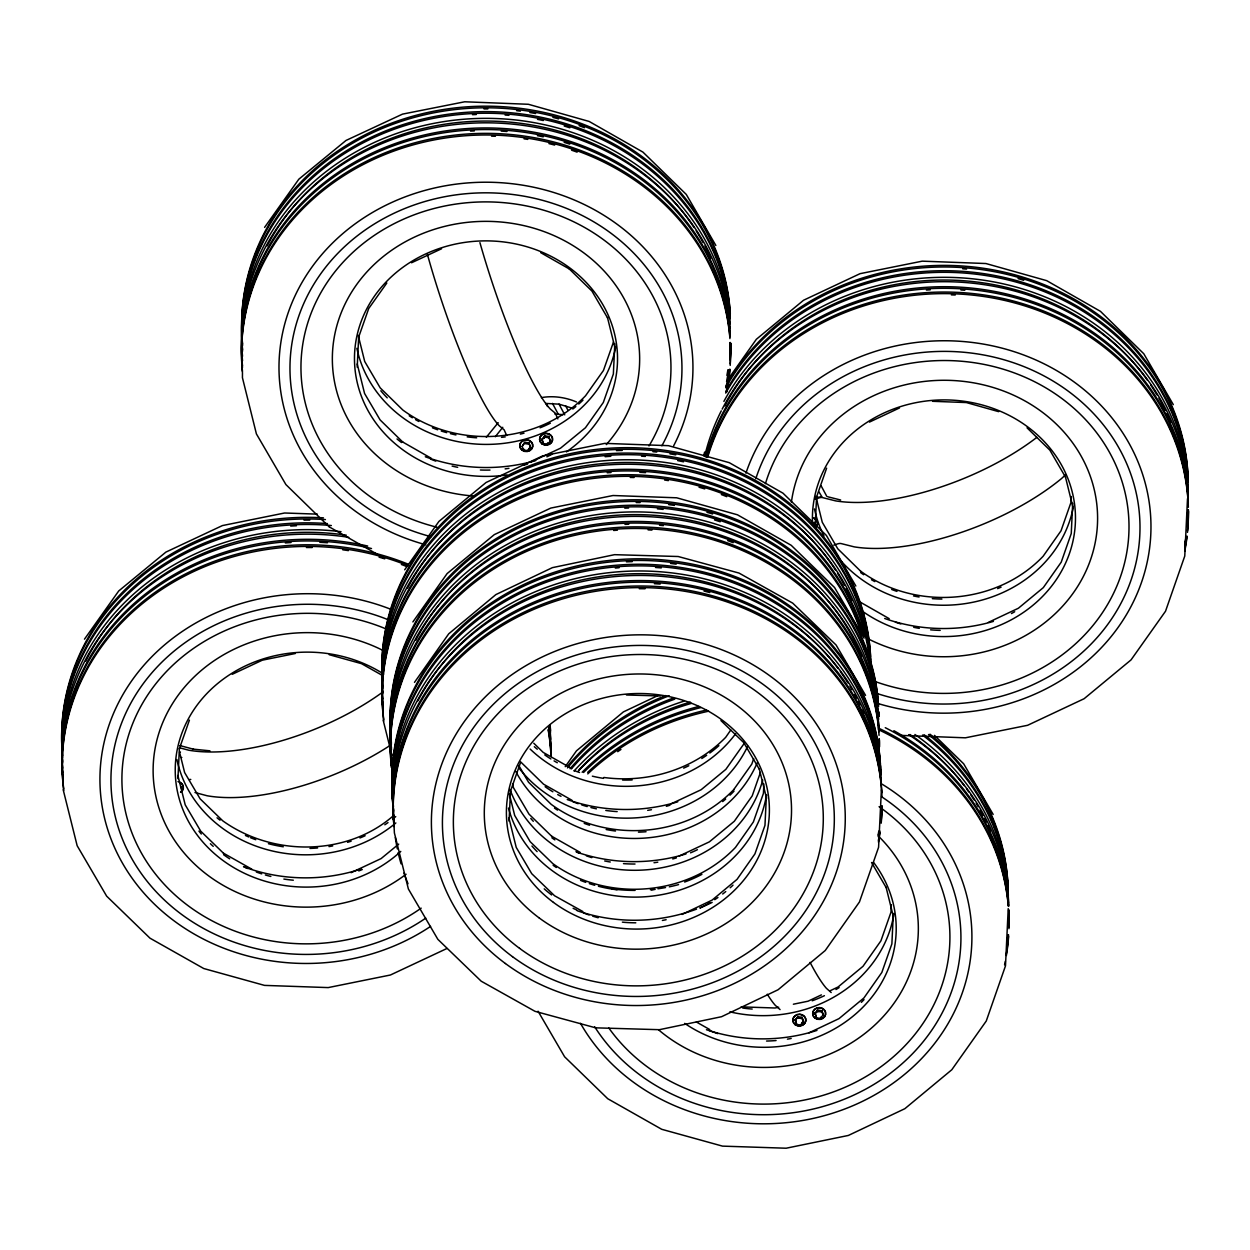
<?xml version="1.0" encoding="UTF-8"?>
<svg xmlns="http://www.w3.org/2000/svg" width="1250" height="1250" viewBox="0 0 1250 1250"><rect width="100%" height="100%" fill="white"/><g stroke="black" fill="none" stroke-linecap="round" stroke-linejoin="round"><path stroke-width="1.5" d="M329.031 526.703L285.906 484.578L256.406 433.906L242.438 377.719L242.469 372.922A244.5 218.906 0.2 0 1 466.641 135.656A244.5 218.906 0.2 0 1 729.922 338.625M522.141 446.453L524.844 442.266L529 442.922L530.438 447.766L527.734 450.656L523.578 450L522.141 446.453L524.844 442.266M523.578 450L523.578 448.703M527.734 450.656L530.453 446.469M530.438 447.766L529 442.922M541.938 440L544.656 435.812L548.812 436.469L550.25 441.312L547.531 444.203L543.375 443.547L541.938 440L544.656 435.812M543.375 443.547L541.938 438.703M547.531 444.203L547.547 442.906M550.25 441.312L548.812 436.469M357.219 367.156L358.672 336.969M509.062 821.172L510.516 790.969M614.812 343.828L613.359 374.016L603.328 402.453L585.438 427.75L560.484 448.219L530.469 462.219M763.875 783.953L763.422 793.391L753.375 821.953L735.469 847.422C688.875 896.422 607.391 903.141 552.812 863.609L530.188 841.719L514.688 815.438L509.188 793.359M766.422 795.156L764.969 825.359L754.922 853.906L737.016 879.391L712.078 900.125L682.062 914.438M815.234 525.219L816.594 496.766M881.391 789.781L878.578 847.312L859.438 901.984L825.219 950.531L778.062 989.766L721.578 1016.703L659.391 1029.688L595.734 1027.844L534.969 1011.312L481.203 981.203L437.859 939.344L408.375 888.984L394.391 832.938L394.156 828.141A244.5 218.891 -2.8 0 1 622.531 588.188A244.5 218.891 -2.8 0 1 881.953 796.359M891.328 904.672L890.969 912.234L880.922 940.828L863.016 966.297L838.078 986.984L829.734 990.938M893.328 913.609L891.875 943.891L881.828 972.469L863.922 997.953L838.984 1018.641L808.969 1032.859M1008.219 908.625L1005.484 965.891L986.266 1021.016L951.797 1069.75L904.859 1108.688L848.359 1135.453L786.156 1148.219L722.5 1146.125L661.719 1129.297L607.75 1098.734L564.609 1056.781L538.062 1011.219M1071.328 496.516L1071.047 502.203L1061.016 530.812L1043.125 556.266C996.359 605.297 914.625 611 860.422 571M1072.703 503.219L1071.25 533.547L1061.219 562.172L1043.312 587.625L1018.375 608.25L988.359 622.375M1187.5 498.672L1184.766 556.047L1165.531 611.219L1131.047 659.891L1084.109 698.719L1027.609 725.297L965.406 737.812L901.734 735.438M177.938 778.656L179.391 748.531M814.312 525.969L815.031 522.219L815.047 523.484M613.484 342.016L603.453 370.469L585.562 395.75C538.625 444.531 457.031 449.891 402.859 410.031L380.219 387.906L364.703 361.469L358.188 335.25M816.5 497.156L826.625 468.156M358.578 337.359L368.703 308.531L386.828 283.016M510.438 791.359L520.562 762.406M753.703 758.656L751.812 764.078L733.688 789.672M760.422 772.406L752.203 795.891L734.297 821.281L709.359 841.859L679.344 855.969M179.297 748.938L189.422 720.125M414.484 682.375L448.719 633.828L495.875 594.594L552.359 567.656L614.547 554.672L678.203 556.516L738.969 573.047L792.734 603.156L836.078 645L865.562 695.375M565.219 766.688L576.484 750.828L623.422 711.891L657.672 695.672M404.672 569.797L438.906 521.438L486.078 482.484L542.578 455.938L604.781 443.375L668.438 445.672L729.234 462.656L783 493.188L826.344 535.391L855.844 586.031M412.891 621.922L447.125 573.578L494.297 534.625L550.797 508.078L613 495.516L676.672 497.797L737.453 514.797L791.219 545.312L834.562 587.531L864.078 638.172M726.547 381.5L756.359 339.281L803.547 300.25L860.047 273.672L922.25 261.156L985.906 263.531L1046.688 280.656L1100.469 311.359L1143.797 353.766L1173.297 404.625M730.781 730L725.688 737.328C694.297 769.484 648.031 783.469 603.859 777.469M743.969 743.766L725.844 769.359L701.125 789.734L671.109 803.844M264.594 227.375L298.828 179.203L346.016 140.453L402.516 114.125L464.719 101.781L528.375 104.281L589.172 121.453L642.938 152.109L686.266 194.422L715.859 245.469M84.484 639.172L118.719 590.969L165.906 552.094L222.406 525.578L284.609 513L317.391 514.141M498.187 422.703L486.328 437.219M502.766 427.297L495.266 436.75M795.219 1019.625L797.922 1016.703L802.078 1017.328L803.531 1020.875L800.859 1025.078L796.703 1024.453L795.219 1019.625L796.703 1024.453M795.25 1020.891L797.922 1016.703M802.625 1021.859L800.859 1025.078M815.016 1013.016L817.734 1010.109L821.891 1010.734L823.328 1014.281L820.656 1018.484L816.5 1017.844L815.016 1013.016L816.5 1017.844M815.062 1014.297L817.734 1010.109M1065.578 474.828L1061.484 478.578A151.578 62.297 -22.1 0 1 854.219 546.859L841.094 543.562A4.922 2.016 -22.1 0 0 837.328 543.984L833.812 545.141M733.906 789.453C687.109 838.359 605.516 844.172 551.219 804.359L528.578 782.281L518.812 765.531M393.734 815.438C347.062 856.531 272.594 856.641 222.766 820.828L200.141 798.859L184.625 772.547L179.594 752.328M398.703 844.109L381.094 858.594L351.078 872.688M821.406 994.891L808.062 1001.203L793.375 1004.219M869.469 422.078L899.484 407.953M232.281 674.281L262.297 660.188L295.344 653.5M446.906 948.5L390.391 975.016L328.203 987.594L264.531 985.391L203.75 968.531L149.984 938.172L106.656 896.156L77.156 845.719L63.188 789.734M411.547 262.766L441.563 248.766M815.172 499.172L818.688 498.016A4.922 2.016 -22.1 0 1 822.438 497.578L835.578 500.875A151.578 62.297 -22.1 0 0 1036.875 437.344M778.688 1007.234L775.016 1008L741.188 1006.875M541.391 397.609C553.203 395.531 565.5 397.297 576.5 401.969M814.953 497.641L821.891 496.797L819 491.953M571.953 408.094L559.047 404.156L545.922 403.438L547.547 406.5M554.891 414.094L563.109 414.641M626.469 694.984L660.281 695.953M932.531 401.297L966.359 402.562L998.656 411.656M193.219 749.141L209.922 750.828M817.766 1011.391L821.922 1012.016L823.359 1015.562M797.969 1017.984L802.125 1018.609L803.562 1022.156M544.641 437.109L548.797 437.766M524.844 443.562L529 444.219M827.75 496.766L840.672 500.016M179.906 745.578L193.562 749.219M179.812 747.844L188.484 750.156A151.578 64.391 -22.2 0 0 383.156 691.766M194.984 792.531L207.141 795.766A151.578 64.391 -22.2 0 0 391.062 744.812M329.172 654.688L361.469 663.641L383.312 675.969M582.922 911.578L554.562 895.75L531.734 873.688L516.234 847.406L508.906 817.969M696.359 1021.984L709.812 1029.594M223.344 853.109L251.922 869.234M571.562 768.438L543.188 752.406L533.781 743.234M571.953 800.266L543.578 784.219L520.734 761.969M551.609 836.188L580.172 852.406M540.734 252.672L569.297 268.953M860.625 602.344L889.188 618.656M402.734 442.031L431.297 458.312M329.234 526.875L383 557.547M831.188 992.547L826.406 988.312A151.578 21.266 71.6 0 1 810.063 962.375M780.062 1009.578L775.281 1005.328A151.578 21.266 71.6 0 1 767.297 994.219M720.922 720.562L743.75 742.625L759.359 769.297M223.547 853.297L200.719 831.141L185.203 804.828L177.875 775.438M934.438 735.375L963.672 763.797L993.156 814.422M569.109 268.781L591.938 291.078L607.562 317.906M402.922 442.203L380.094 419.906L364.562 393.453L357.234 363.953M551.797 836.359L528.969 814.109L513.453 787.672L512.531 783.984M1027.031 427.812L1049.875 450.172L1065.484 477.094M860.625 571.172L837.781 548.797L822.266 522.25L815.844 496.328M821.094 485.781L826.766 496.312M871.547 862.5L886.188 887.625M565.547 405.719L568 410.297M559.047 404.156L564.75 414.844M552.484 403.391L558.188 414.078M557.859 418.938L555.281 413.172L550.297 409.031A151.578 23.375 72 0 1 479.922 242.641M506.734 435.594L504.141 429.828L499.156 425.688A151.578 23.375 72 0 1 427.297 253.984M759.25 768.922L766.578 798.344M1065.391 476.719L1072.719 506.344M886.078 887.234L893.406 916.781M607.469 317.531L614.891 347.438M383.172 720.156L391.953 755.516M821.891 1010.734L821.922 1012.016M820.625 1017.203L820.656 1018.484M802.078 1017.328L802.125 1018.609M180.859 786.312L180.891 787.625M472.688 495.937A153.641 137.562 0.2 0 1 338.406 320.547A153.641 137.562 0.2 0 1 556.484 236.734A153.641 137.562 0.2 0 1 606.297 444.594M551.906 454.328A131.531 117.766 0.2 0 1 546.844 456.812M527.516 464.125A131.531 117.766 0.2 0 1 523.875 465.156M508.938 468.328A131.531 117.766 0.2 0 1 505.141 468.875M489.984 470.062A131.531 117.766 0.2 0 1 480.391 470M457.688 467.312A131.531 117.766 0.2 0 1 452.109 466.094M435.75 461.125A131.531 117.766 0.2 0 1 430.531 459.062M401.547 442.547A131.531 117.766 0.2 0 1 397.016 438.969M437 527.219A185 165.641 0.2 0 1 311.719 311.719A185 165.641 0.2 0 1 560.969 216.172A185 165.641 0.2 0 1 649 445.937M430.953 536.672A195.984 175.469 0.2 0 1 301.312 309.328A195.984 175.469 0.2 0 1 562.125 206.672A195.984 175.469 0.2 0 1 661.891 445.766M425.734 544.766A206.984 185.312 0.2 0 1 290.984 305.203A206.984 185.312 0.2 0 1 564.438 196.109A206.984 185.312 0.2 0 1 673.609 445.875M507.016 474.906A131.531 117.766 0.2 0 1 357.031 335.422A131.531 117.766 0.2 0 1 555.359 258.625A131.531 117.766 0.2 0 1 566.391 451.906M583 400.125A131.531 117.766 0.2 0 1 578.781 404.047M575.844 406.578A131.531 117.766 0.2 0 1 572.812 409.016M550.359 423.187A131.531 117.766 0.2 0 1 540.062 427.812M524.016 433.172A131.531 117.766 0.2 0 1 520.328 434.109M505.281 436.875A131.531 117.766 0.2 0 1 501.5 437.328M476.672 437.797A131.531 117.766 0.2 0 1 467.156 436.859M455.953 434.938A131.531 117.766 0.2 0 1 450.391 433.641M446.703 432.656A131.531 117.766 0.2 0 1 441.234 431M437.656 429.781A131.531 117.766 0.2 0 1 432.391 427.781M418.844 421.469A131.531 117.766 0.2 0 1 415.562 419.656M412.359 417.766A131.531 117.766 0.2 0 1 409.203 415.797M387.219 397.859A131.531 117.766 0.2 0 1 380.828 390.797M730.156 350.688A244.5 218.906 0.2 0 0 730.516 343.016A244.5 218.906 0.2 0 1 730.234 358.359M727.922 369.703A244.5 218.906 0.2 0 1 726.906 375.312M242.531 356.281A244.5 218.906 0.2 0 1 467.766 118.953A244.5 218.906 0.2 0 1 730.125 323.891M267.172 245.844A241.469 216.188 0.2 0 1 474.312 121.312A241.469 216.188 0.2 0 1 694.031 227.516M696.156 230.797A241.469 216.188 0.2 0 1 703.062 242.547M704.891 245.969A241.469 216.188 0.2 0 1 710.719 258.109M615.688 347.125A131.531 117.766 0.2 0 1 486.938 444.406A131.531 117.766 0.2 0 1 356.875 348.312M730.562 343.656A244.5 218.906 0.2 0 1 730.125 355.172M728.5 370.406A244.5 218.906 0.2 0 1 726.891 379.797M242.516 360.766A244.5 218.906 0.2 0 1 467.75 123.422A244.5 218.906 0.2 0 1 730.109 328.375M729.234 369.844A244.5 218.906 0.2 0 1 726.875 384.906M242.5 365.891A244.5 218.906 0.2 0 1 467.734 128.547A244.5 218.906 0.2 0 1 730.094 333.484M729.938 369.234A244.5 218.906 0.2 0 1 726.844 391.953M730.172 342.422A244.5 218.906 0.2 0 1 730.203 365.406M729.438 369.531A244.5 218.906 0.2 0 1 726.859 386.516M242.484 367.484A244.5 218.906 0.2 0 1 467.719 130.141A244.5 218.906 0.2 0 1 730.078 335.094M730.453 342.703A244.5 218.906 0.2 0 1 730.219 359.969M729.797 369.547A244.5 218.906 0.2 0 1 726.844 390.344M242.469 371.328A244.5 218.906 0.2 0 1 466.656 134.047A244.5 218.906 0.2 0 1 729.922 337.031M730.297 342.734A244.5 218.906 0.2 0 1 730.203 363.812M242.562 351.172A244.5 218.906 0.2 0 1 467.797 113.828A244.5 218.906 0.2 0 1 730.141 318.766M242.578 345.734A244.5 218.906 0.2 0 1 467.812 108.391A244.5 218.906 0.2 0 1 730.172 313.328M242.562 349.578A244.5 218.906 0.2 0 1 467.797 112.234A244.5 218.906 0.2 0 1 730.156 317.172M242.578 344.125A244.5 218.906 0.2 0 1 468.875 106.719A244.5 218.906 0.2 0 1 730.297 313.625M491.578 136.156A241.469 216.188 0.2 0 1 495.422 136.266M524.047 138.828A241.469 216.188 0.2 0 1 527.797 139.391M548.953 143.609A241.469 216.188 0.2 0 1 554.672 145.078M571.609 150.203A241.469 216.188 0.2 0 1 577.125 152.141M535.812 460.516A160.641 143.812 0.2 0 1 425.328 456.766M472.484 114.672A241.469 216.188 0.2 0 1 476.297 114.516M505.125 115.031A241.469 216.188 0.2 0 1 508.969 115.328M537.516 119.344A241.469 216.188 0.2 0 1 543.281 120.531M564.234 126.031A241.469 216.188 0.2 0 1 569.844 127.812M484 108.906A241.469 216.188 0.2 0 1 487.844 108.906M516.609 110.656A241.469 216.188 0.2 0 1 520.391 111.125M529.828 112.5A241.469 216.188 0.2 0 1 535.609 113.531M552.891 117.375A241.469 216.188 0.2 0 1 558.594 118.922M579.062 125.625A241.469 216.188 0.2 0 1 584.469 127.719M470.516 131.094A241.469 216.188 0.2 0 1 474.328 130.906M501.219 131.094A241.469 216.188 0.2 0 1 506.984 131.484M537.438 135.656A241.469 216.188 0.2 0 1 543.219 136.844M564.156 142.344A241.469 216.188 0.2 0 1 569.766 144.141M544.141 438.328A2.266 2.031 0.2 0 1 544.516 437.906M544.141 438.031A2.266 2.031 0.2 0 1 544.516 437.609M993.391 621.391A160.641 144.516 -0.4 0 1 884.688 618.484M791.391 502.281A153.641 138.234 -0.4 0 1 982.047 384.547A153.641 138.234 -0.4 0 1 1086.5 569.906A153.641 138.234 -0.4 0 1 868.422 638.984M765.438 483.641A185 166.453 -0.4 0 1 1000.031 368.266A185 166.453 -0.4 0 1 1117.734 583.953A185 166.453 -0.4 0 1 872.984 680.734M755.797 478.734A195.984 176.328 -0.4 0 1 1003.219 359.547A195.984 176.328 -0.4 0 1 1129.344 584.797A195.984 176.328 -0.4 0 1 875.828 693.109M745.938 473.125A206.984 186.219 -0.4 0 1 1006.609 349.391A206.984 186.219 -0.4 0 1 1140.453 585.312A206.984 186.219 -0.4 0 1 876.359 703.031M812.609 524.969A131.531 118.344 -0.4 0 1 968.859 402.016A131.531 118.344 -0.4 0 1 1063.125 568.156A131.531 118.344 -0.4 0 1 860.938 610.141M1187.859 510.281A244.5 219.984 -0.4 0 1 1187.562 514.141M703.75 455.797A244.5 219.984 -0.4 0 1 704.594 452.062M723.891 401.406A244.5 219.984 -0.4 0 1 993.297 281.812A244.5 219.984 -0.4 0 1 1188.062 487.172M724.891 405.891A241.469 217.25 -0.4 0 1 927.797 280.531A241.469 217.25 -0.4 0 1 1147.328 380.125M1150.672 384.953A241.469 217.25 -0.4 0 1 1156.922 394.891M1158.891 398.266A241.469 217.25 -0.4 0 1 1165.203 410.297M1166.859 413.797A241.469 217.25 -0.4 0 1 1170.656 422.562M1073.297 507.203A131.531 118.344 -0.4 0 1 974.266 601.969A131.531 118.344 -0.4 0 1 838.422 557.891M824 536A131.531 118.344 -0.4 0 1 814.484 508.938M725.672 391.516A244.5 219.984 -0.4 0 1 995.266 275.594A244.5 219.984 -0.4 0 1 1188.031 480.594M725.656 387.75A244.5 219.984 -0.4 0 1 995.25 271.844A244.5 219.984 -0.4 0 1 1188 476.828M1001.094 587.141A131.531 118.344 -0.4 0 1 997.609 588.609M941.906 599.062A131.531 118.344 -0.4 0 1 932.312 598.641M919.094 597A131.531 118.344 -0.4 0 1 913.5 595.938M896.984 591.406A131.531 118.344 -0.4 0 1 891.672 589.469M874.75 581.578A131.531 118.344 -0.4 0 1 871.5 579.734M863.688 574.734A131.531 118.344 -0.4 0 1 860.688 572.625M1188.344 510.047A244.5 219.984 -0.4 0 1 1187.453 525.469M1186.016 536.906A244.5 219.984 -0.4 0 1 1184.688 544.438M706.062 455.844A244.5 219.984 -0.4 0 1 968.109 287.766A244.5 219.984 -0.4 0 1 1188.219 498.5M1188.109 510.812A244.5 219.984 -0.4 0 1 1187.594 518.516M704.625 456.453A244.5 219.984 -0.4 0 1 721.281 410.859M722.172 409.125A244.5 219.984 -0.4 0 1 992.375 286.016A244.5 219.984 -0.4 0 1 1188.188 493.484M1187.094 536.188A244.5 219.984 -0.4 0 1 1184.734 551.344M707.688 457.156A244.5 219.984 -0.4 0 1 972.406 295.078A244.5 219.984 -0.4 0 1 1188.328 507.312M1188.406 511.156A244.5 219.984 -0.4 0 1 1187.5 532.359M951.375 294.875A241.469 217.25 -0.4 0 1 955.219 295M1188.375 509.688A244.5 219.984 -0.4 0 1 1187.469 527.031M1186.312 536.578A244.5 219.984 -0.4 0 1 1184.703 546.016M706.078 457.422A244.5 219.984 -0.4 0 1 968.125 289.344A244.5 219.984 -0.4 0 1 1188.219 500.063M1188.406 511.516A244.5 219.984 -0.4 0 1 1187.484 530.797M1186.844 536.531A244.5 219.984 -0.4 0 1 1184.719 549.781M707.125 457.453A244.5 219.984 -0.4 0 1 970.281 293.297A244.5 219.984 -0.4 0 1 1188.25 503.828M926.422 290.031A241.469 217.25 -0.4 0 1 930.234 289.812M960.953 289.969A241.469 217.25 -0.4 0 1 964.797 290.234M725.688 393.078A244.5 219.984 -0.4 0 1 995.281 277.172A244.5 219.984 -0.4 0 1 1188.031 482.156M962.734 268.781A241.469 217.25 -0.4 0 1 966.562 269.078M1018.062 278.578A241.469 217.25 -0.4 0 1 1023.719 280.297M725.641 386.188A244.5 219.984 -0.4 0 1 995.234 270.266A244.5 219.984 -0.4 0 1 1188 475.266M1014.688 611.734A131.531 118.344 -0.4 0 1 1011.438 613.547M940.188 630.375A131.531 118.344 -0.4 0 1 930.594 629.828M919.297 628.359A131.531 118.344 -0.4 0 1 913.703 627.297M900.797 623.938A131.531 118.344 -0.4 0 1 895.391 622.141M813.812 518.234A6.5 5.844 -0.4 0 1 816.047 527.281M813.812 517.938A6.5 5.844 -0.4 0 1 816.047 526.984M879.25 836.938A153.641 137.906 -1.6 0 1 871.516 1028.031A153.641 137.906 -1.6 0 1 658.562 1029.812M879.078 806.688A185 166.062 -1.6 0 1 889.141 1060.391A185 166.062 -1.6 0 1 608.828 1028M881.563 796.719A195.984 175.922 -1.6 0 1 895 1069.672A195.984 175.922 -1.6 0 1 594.656 1026.766M881.906 784.078A206.984 185.781 -1.6 0 1 901.469 1076.891A206.984 185.781 -1.6 0 1 580.469 1023.281M1008.141 934.891A244.5 219.469 -1.6 0 1 1006.797 946.344M583.531 772.484A244.5 219.469 -1.6 0 1 700.891 707.547M885.266 727.688A244.5 219.469 -1.6 0 1 1008.531 906.078M1008.719 909.906A244.5 219.469 -1.6 0 1 1008.844 921.422M1008.547 934.844A244.5 219.469 -1.6 0 1 1006.328 953.922M587.719 772.312A244.5 219.469 -1.6 0 1 706.656 710.016M878.359 728.078A244.5 219.469 -1.6 0 1 1008.375 906.078M1008.641 909.875A244.5 219.469 -1.6 0 1 1008.906 927.141M617.703 751.672A241.469 216.75 -1.6 0 1 620.938 749.469M816.953 1030.406A160.641 144.188 -1.6 0 1 706.438 1029.719M574.078 771.016A244.5 219.469 -1.6 0 1 683.906 701.172M914.922 734.5A244.5 219.469 -1.6 0 1 1008.516 902.656M579 769.891A241.469 216.75 -1.6 0 1 690.328 702.078M909.938 734.516A241.469 216.75 -1.6 0 1 964.125 785.578M966.453 788.703A241.469 216.75 -1.6 0 1 968.703 791.875M970.922 795.094A241.469 216.75 -1.6 0 1 974.109 799.984M976.172 803.297A241.469 216.75 -1.6 0 1 978.172 806.641M980.094 810.016A241.469 216.75 -1.6 0 1 982.859 815.141M984.609 818.578A241.469 216.75 -1.6 0 1 986.297 822.047M987.906 825.531A241.469 216.75 -1.6 0 1 990.188 830.766M839.109 987.594A131.531 118.062 -1.6 0 1 835.969 989.531M824.406 995.703A131.531 118.062 -1.6 0 1 812.219 1000.781M752.203 1009.047A131.531 118.062 -1.6 0 1 742.719 1008.047M570.062 768.734A244.5 219.469 -1.6 0 1 672.906 698.219M924.016 734.672A244.5 219.469 -1.6 0 1 1008.219 892.172M567.469 767.906A244.5 219.469 -1.6 0 1 669.219 695.75M928.516 734.531A244.5 219.469 -1.6 0 1 1008.016 886.469M893.984 913.469A131.531 118.062 -1.6 0 1 729.859 1011.844M873.5 862.297A131.531 118.062 -1.6 0 1 854.969 1014.578A131.531 118.062 -1.6 0 1 684.672 1023.375M1007.922 935.219A244.5 219.469 -1.6 0 1 1006.75 944.766M582.141 772.234A244.5 219.469 -1.6 0 1 698.969 706.438M893.859 730.688A244.5 219.469 -1.6 0 1 1008.594 906.406M1008.75 910.234A244.5 219.469 -1.6 0 1 1008.828 917.906M578.078 771.234A244.5 219.469 -1.6 0 1 691.375 703.391M908.687 734.641A244.5 219.469 -1.6 0 1 1008.594 905.172M1008.594 936.422A244.5 219.469 -1.6 0 1 1006.375 955.5M1005.359 961.141A244.5 219.469 -1.6 0 1 1004.578 964.875M587.766 773.906A244.5 219.469 -1.6 0 1 708.609 711.188M878.406 729.656A244.5 219.469 -1.6 0 1 1008.094 903.875M1008.687 911.453A244.5 219.469 -1.6 0 1 1008.953 928.719M571.375 768.844A244.5 219.469 -1.6 0 1 674.75 699.141M922.5 735.062A244.5 219.469 -1.6 0 1 1008.328 895.672M567.422 766.312A244.5 219.469 -1.6 0 1 665.609 695.562M929.984 734.188A244.5 219.469 -1.6 0 1 1007.875 882.984M864.016 999.641A131.531 118.062 -1.6 0 1 861.328 1002.359M791.188 1038.469A131.531 118.062 -1.6 0 1 787.406 1039.141M776.062 1040.547A131.531 118.062 -1.6 0 1 766.547 1041.047M717.781 1033.625A131.531 118.062 -1.6 0 1 709.016 1030.359M798.25 1018.188A2.266 2.031 -1.6 0 1 800.516 1018.203M817.578 1011.906A2.266 2.031 -1.6 0 1 818.062 1011.594M712.156 902.406A160.641 143.812 -2.8 0 1 700.078 907.766M696.547 909.125A160.641 143.812 -2.8 0 1 577.172 910.734M881.703 806.25A244.5 218.891 -2.8 0 1 881.406 812.016M879.187 831.062A244.5 218.891 -2.8 0 1 878.172 836.672M393.906 822.703A244.5 218.891 -2.8 0 1 619.078 582.969A244.5 218.891 -2.8 0 1 881.375 785.219M882 806.25A244.5 218.891 -2.8 0 1 881.297 819.688M879.953 831.109A244.5 218.891 -2.8 0 1 878.359 840.516M394.078 826.547A244.5 218.891 -2.8 0 1 621.391 586.656A244.5 218.891 -2.8 0 1 881.797 792.844M393.766 815.281A244.5 218.891 -2.8 0 1 616.438 571.953A244.5 218.891 -2.8 0 1 880.844 774.031M417.984 700.797A241.469 216.172 -2.8 0 1 618.766 574.5A241.469 216.172 -2.8 0 1 838.047 668.5M840.328 671.625A241.469 216.172 -2.8 0 1 847.906 682.922M849.922 686.234A241.469 216.172 -2.8 0 1 851.891 689.578M854.703 694.656A241.469 216.172 -2.8 0 1 856.484 698.062M858.203 701.5A241.469 216.172 -2.8 0 1 859.859 704.969M862.187 710.172A241.469 216.172 -2.8 0 1 863.656 713.656M639.281 588.719A241.469 216.172 -2.8 0 1 645.047 588.766M766.531 794.672A131.531 117.75 -2.8 0 1 642.531 896.922A131.531 117.75 -2.8 0 1 508.469 808.031M393.984 819.766A244.5 218.891 -2.8 0 1 613.484 576.719A244.5 218.891 -2.8 0 1 880.578 772.844M878.781 831.344A244.5 218.891 -2.8 0 1 878.094 835.078M393.828 821.109A244.5 218.891 -2.8 0 1 617.938 581.469A244.5 218.891 -2.8 0 1 881.156 781.719M733.016 885.141A131.531 117.75 -2.8 0 1 730.188 887.766M725.75 891.562A131.531 117.75 -2.8 0 1 722.688 894M717.953 897.469A131.531 117.75 -2.8 0 1 714.734 899.672M709.953 902.672A131.531 117.75 -2.8 0 1 700.094 908.047M666.141 919.719A131.531 117.75 -2.8 0 1 662.375 920.453M635.797 922.812A131.531 117.75 -2.8 0 1 622.375 922.156M598.141 917.75A131.531 117.75 -2.8 0 1 592.672 916.141M589.094 914.969A131.531 117.75 -2.8 0 1 583.828 913.016M576.688 909.984A131.531 117.75 -2.8 0 1 573.125 908.297M551.609 894.953A131.531 117.75 -2.8 0 1 544.219 888.844M701.906 874.359A131.531 117.75 -2.8 0 1 684.656 882.031M655.156 889.406A131.531 117.75 -2.8 0 1 651.375 889.891M617.047 889.781A131.531 117.75 -2.8 0 1 598.438 886.281M594.766 885.281A131.531 117.75 -2.8 0 1 589.328 883.609M585.781 882.375A131.531 117.75 -2.8 0 1 580.562 880.375M556.312 867.484A131.531 117.75 -2.8 0 1 553.141 865.281M537.109 851.609A131.531 117.75 -2.8 0 1 531.953 846.031M393.484 806.625A244.5 218.891 -2.8 0 1 616.984 561.328A244.5 218.891 -2.8 0 1 880.547 767.281M393.672 810.453A244.5 218.891 -2.8 0 1 619.297 565A244.5 218.891 -2.8 0 1 880.891 774.922M615.312 568.047A241.469 216.172 -2.8 0 1 619.094 567.734M655.531 567.484A241.469 216.172 -2.8 0 1 661.281 567.906M392.766 799.375A244.5 218.891 -2.8 0 1 619.016 559.562A244.5 218.891 -2.8 0 1 880.375 763.781M393.75 812.062A244.5 218.891 -2.8 0 1 618.312 566.672A244.5 218.891 -2.8 0 1 880.906 774.609M882.109 805.922A244.5 218.891 -2.8 0 1 881.188 823.203M880.031 832.719A244.5 218.891 -2.8 0 1 878.422 842.109M408.016 883.797A244.5 218.891 -2.8 0 1 403.969 873.031M401.062 863.844A244.5 218.891 -2.8 0 1 398.156 852.641M397.328 848.891A244.5 218.891 -2.8 0 1 395.328 837.562M626.453 561.844A241.469 216.172 -2.8 0 1 632.203 561.641M670.516 563.422A241.469 216.172 -2.8 0 1 676.156 564.156M654.406 583.688A241.469 216.172 -2.8 0 1 660.156 584.047M704.047 591.078A241.469 216.172 -2.8 0 1 709.75 592.562M677.797 801.781A160.641 144 -0.7 0 1 567.266 799.562M383.047 709.969A244.5 219.188 -0.7 0 1 584.969 474.203A244.5 219.188 -0.7 0 1 863.25 634.438M383.734 719.453A244.5 219.188 -0.7 0 1 578.75 479.094A244.5 219.188 -0.7 0 1 861.609 632.703M630.25 477.453A241.469 216.469 -0.7 0 1 634.094 477.531M664.641 480.047A241.469 216.469 -0.7 0 1 668.391 480.609M699.062 487.234A241.469 216.469 -0.7 0 1 704.734 488.891M721.359 494.562A241.469 216.469 -0.7 0 1 726.734 496.672M382.906 698.844A244.5 219.188 -0.7 0 1 608.125 460.438A244.5 219.188 -0.7 0 1 870.5 664.781M407.531 588.172A241.469 216.469 -0.7 0 1 615.703 462.734A241.469 216.469 -0.7 0 1 835.453 570.031M837.547 573.328A241.469 216.469 -0.7 0 1 844.344 585.125M846.141 588.562A241.469 216.469 -0.7 0 1 851.844 600.719M718.891 745.656A131.531 117.922 -0.7 0 1 709.828 753.016M706.656 755.297A131.531 117.922 -0.7 0 1 701.797 758.516M688.797 765.75A131.531 117.922 -0.7 0 1 683.656 768.125M632.141 779.938A131.531 117.922 -0.7 0 1 622.562 780.031M603.531 778.359A131.531 117.922 -0.7 0 1 592.359 776.172M579.547 772.5A131.531 117.922 -0.7 0 1 574.234 770.578M557.312 762.734A131.531 117.922 -0.7 0 1 554.062 760.891M550.891 758.969A131.531 117.922 -0.7 0 1 544.75 754.891M537.266 749.188A131.531 117.922 -0.7 0 1 534.312 746.703M382.969 703.297A244.5 219.188 -0.7 0 1 605.016 465.125A244.5 219.188 -0.7 0 1 870.078 663.562M383.031 708.391A244.5 219.188 -0.7 0 1 587.078 472.297A244.5 219.188 -0.7 0 1 864.281 636.578M747.719 746.188A131.531 117.922 -0.7 0 1 640.422 817.484A131.531 117.922 -0.7 0 1 519.047 768.203M735.656 733.719A131.531 117.922 -0.7 0 1 530.125 749.047M669.953 805.219A131.531 117.922 -0.7 0 1 666.344 806.312M651.453 809.719A131.531 117.922 -0.7 0 1 647.672 810.328M617.188 811.609A131.531 117.922 -0.7 0 1 605.781 810.453M596.453 808.828A131.531 117.922 -0.7 0 1 590.891 807.547M587.203 806.563A131.531 117.922 -0.7 0 1 581.734 804.922M578.156 803.703A131.531 117.922 -0.7 0 1 572.891 801.719M561 796.312A131.531 117.922 -0.7 0 1 557.703 794.562M552.859 791.766A131.531 117.922 -0.7 0 1 545.125 786.719M382.781 688.344A244.5 219.188 -0.7 0 1 611.172 449.734A244.5 219.188 -0.7 0 1 870.688 659.984M382.828 692.156A244.5 219.188 -0.7 0 1 611.219 453.547A244.5 219.188 -0.7 0 1 870.734 663.812M605.141 456.703A241.469 216.469 -0.7 0 1 610.828 456.297M641.531 456.203A241.469 216.469 -0.7 0 1 645.375 456.438M677.75 460.641A241.469 216.469 -0.7 0 1 683.516 461.812M382.766 686.75A244.5 219.188 -0.7 0 1 610.094 448.203A244.5 219.188 -0.7 0 1 870.578 656.484M382.859 693.75A244.5 219.188 -0.7 0 1 611.234 455.141A244.5 219.188 -0.7 0 1 870.75 665.391M383.75 721.047A244.5 219.188 -0.7 0 1 576.672 481.062A244.5 219.188 -0.7 0 1 860.406 630.641M616.469 450.594A241.469 216.469 -0.7 0 1 622.219 450.437M652.953 451.656A241.469 216.469 -0.7 0 1 656.75 452.047M669.984 453.859A241.469 216.469 -0.7 0 1 675.75 454.859M607.234 472.781A241.469 216.469 -0.7 0 1 611.016 472.516M639.797 472.328A241.469 216.469 -0.7 0 1 645.562 472.656M686.016 853.922A160.641 144 -0.7 0 1 577.281 852.312M879.25 747.188A244.5 219.188 -0.7 0 0 879.312 739.516A244.5 219.188 -0.7 0 1 879.375 747.172M391.281 762.109A244.5 219.188 -0.7 0 1 616.484 523.703A244.5 219.188 -0.7 0 1 878.859 728.047M391.328 765.938A244.5 219.188 -0.7 0 1 616.531 527.531A244.5 219.188 -0.7 0 1 878.906 731.875M391.547 754.75A244.5 219.188 -0.7 0 1 613.188 512.812A244.5 219.188 -0.7 0 1 878.578 715.016M415.766 640.312A241.469 216.469 -0.7 0 1 645.031 514.797A241.469 216.469 -0.7 0 1 861.531 656.359M613.625 530.469A241.469 216.469 -0.7 0 1 617.406 530.188M648.094 529.875A241.469 216.469 -0.7 0 1 651.938 530.078M734.016 791.141A131.531 117.922 -0.7 0 1 729.953 795.188M725.656 799.078A131.531 117.922 -0.7 0 1 722.672 801.578M646.062 831.734A131.531 117.922 -0.7 0 1 638.453 832.156M615.5 831.031A131.531 117.922 -0.7 0 1 606.156 829.516M589.578 825.234A131.531 117.922 -0.7 0 1 584.219 823.375M557.547 810.109A131.531 117.922 -0.7 0 1 554.469 808.078M678.578 884.609A153.641 137.75 -0.7 0 1 669.281 886.828M665.516 887.562A153.641 137.75 -0.7 0 1 657.938 888.781M654.141 889.266A153.641 137.75 -0.7 0 1 650.359 889.656M635.109 890.391A153.641 137.75 -0.7 0 1 612.156 888.922M879.219 738.594A244.5 219.188 -0.7 0 1 878.922 746.281M391.188 755.438A244.5 219.188 -0.7 0 1 615.344 517.094A244.5 219.188 -0.7 0 1 878.641 719.469M879.312 739.844A244.5 219.188 -0.7 0 1 879.172 747.531M391.25 760.516A244.5 219.188 -0.7 0 1 616.469 522.109A244.5 219.188 -0.7 0 1 878.844 726.453M762.75 779.969A131.531 117.922 -0.7 0 1 640.109 870.187A131.531 117.922 -0.7 0 1 510 789.469M757.172 762.938A131.531 117.922 -0.7 0 1 639.281 838.375A131.531 117.922 -0.7 0 1 515.672 771.281M697.406 849.703A131.531 117.922 -0.7 0 1 690.531 852.828M676.375 857.906A131.531 117.922 -0.7 0 1 672.734 858.953M657.797 862.172A131.531 117.922 -0.7 0 1 654.016 862.734M635.016 864.031A131.531 117.922 -0.7 0 1 623.484 863.625M610.281 862.016A131.531 117.922 -0.7 0 1 604.688 860.953M591.781 857.625A131.531 117.922 -0.7 0 1 586.375 855.844M579.391 853.156A131.531 117.922 -0.7 0 1 575.969 851.688M554.859 839.891A131.531 117.922 -0.7 0 1 551.875 837.797M533.297 821.281A131.531 117.922 -0.7 0 1 530.781 818.437M391.422 744.25A244.5 219.188 -0.7 0 1 614.109 502.219A244.5 219.188 -0.7 0 1 878.594 706.406M878.906 712.125A244.5 219.188 -0.7 0 1 879.016 715.953M391.469 748.062A244.5 219.188 -0.7 0 1 611 506.313A244.5 219.188 -0.7 0 1 878.156 704.562M878.766 712.125A244.5 219.188 -0.7 0 1 878.953 715.938M624.766 508.141A241.469 216.469 -0.7 0 1 628.594 508.031M657.422 508.859A241.469 216.469 -0.7 0 1 663.156 509.391M714.562 519.969A241.469 216.469 -0.7 0 1 720.156 521.781M391.406 742.656A244.5 219.188 -0.7 0 1 610.922 500.891A244.5 219.188 -0.7 0 1 878.094 699.141M878.953 712.453A244.5 219.188 -0.7 0 1 879.031 716.281M391.484 749.656A244.5 219.188 -0.7 0 1 611.016 507.906A244.5 219.188 -0.7 0 1 878.188 706.141M391.344 767.516A244.5 219.188 -0.7 0 1 617.609 529.047A244.5 219.188 -0.7 0 1 879.047 735.359M879.234 739.172A244.5 219.188 -0.7 0 1 879.391 746.844M636.219 502.531A241.469 216.469 -0.7 0 1 640.062 502.578M668.766 504.641A241.469 216.469 -0.7 0 1 674.406 505.406M706.969 512.328A241.469 216.469 -0.7 0 1 712.625 513.984M624.969 524.375A241.469 216.469 -0.7 0 1 628.797 524.25M659.531 525.25A241.469 216.469 -0.7 0 1 663.344 525.625M727.703 540.609A241.469 216.469 -0.7 0 1 733.109 542.688M406.078 874.234A153.641 137.25 -1 0 1 201.047 869.875A153.641 137.25 -1 0 1 184.391 687.328A153.641 137.25 -1 0 1 385.781 651.906M361.156 868.969A160.641 143.484 -1 0 1 243.531 866.734M421.172 908.141A185 165.25 -1 0 1 181 900.125A185 165.25 -1 0 1 153.406 686.906A185 165.25 -1 0 1 384.984 628.484M425.766 918.125A195.984 175.062 -1 0 1 172.656 907.375A195.984 175.062 -1 0 1 144.094 682.516A195.984 175.062 -1 0 1 387.859 619.609M430.578 926.391A206.984 184.875 -1 0 1 163.953 912.813A206.984 184.875 -1 0 1 135.438 675.672A206.984 184.875 -1 0 1 392.516 609.953M63.016 779.406A244.5 218.391 -1 0 1 371.516 548.547M548.672 727.984A244.5 218.391 -1 0 1 551.016 754.438M63.719 788.906A244.5 218.391 -1 0 1 162.891 587.047A244.5 218.391 -1 0 1 408.063 564.125M548.422 729.969A244.5 218.391 -1 0 1 551.031 756.406M306.422 547.516A241.469 215.688 -1 0 1 312.188 547.547M342.781 549.812A241.469 215.688 -1 0 1 348.406 550.609M379.094 557.188A241.469 215.688 -1 0 1 384.75 558.828M401.375 564.469A241.469 215.688 -1 0 1 406.75 566.562M62.813 768.094A244.5 218.391 -1 0 1 341.047 531.719M549.906 727.969A244.5 218.391 -1 0 1 550.703 739.328M85.719 661.203A241.469 215.688 -1 0 1 346.266 535.156M400.781 851.422A131.531 117.484 -1 0 1 219.578 857.906A131.531 117.484 -1 0 1 204.047 696.594A131.531 117.484 -1 0 1 383.703 674.062M395.719 816.609A131.531 117.484 -1 0 1 392.703 819.063M388.016 822.563A131.531 117.484 -1 0 1 384.828 824.781M365.156 835.734A131.531 117.484 -1 0 1 359.953 837.953M351.125 841.188A131.531 117.484 -1 0 1 347.531 842.328M332.719 845.938A131.531 117.484 -1 0 1 328.953 846.594M317.609 847.969A131.531 117.484 -1 0 1 310 848.406M283.297 846.781A131.531 117.484 -1 0 1 268.422 843.703M255.766 839.719A131.531 117.484 -1 0 1 250.547 837.703M248.828 836.984A131.531 117.484 -1 0 1 245.438 835.469M220.047 820.187A131.531 117.484 -1 0 1 217.031 817.797M395.844 822.953A131.531 117.484 -1 0 1 265.125 849.094A131.531 117.484 -1 0 1 176.906 759.516M62.891 772.625A244.5 218.391 -1 0 1 348.734 537.297M549.359 726.859A244.5 218.391 -1 0 1 550.844 745.75M62.984 777.781A244.5 218.391 -1 0 1 367.719 546.047M548.922 728.25A244.5 218.391 -1 0 1 550.984 752.812M362.266 869.531A131.531 117.484 -1 0 1 358.766 870.938M293.312 880.203A131.531 117.484 -1 0 1 283.875 879.062M270.844 876.453A131.531 117.484 -1 0 1 265.328 874.969M261.703 873.859A131.531 117.484 -1 0 1 256.344 872.016M247.703 868.516A131.531 117.484 -1 0 1 244.313 866.953M229.672 858.828A131.531 117.484 -1 0 1 223.609 854.703M213.234 846.328A131.531 117.484 -1 0 1 210.406 843.719M201.297 834.016A131.531 117.484 -1 0 1 198.938 831.109M62.687 761.312A244.5 218.391 -1 0 1 327.438 523.594M550.125 724.953A244.5 218.391 -1 0 1 550.484 730.641M290.719 526.062A241.469 215.688 -1 0 1 296.438 525.766M62.719 762.938A244.5 218.391 -1 0 1 331.344 525.531M550 724.688A244.5 218.391 -1 0 1 550.516 732.25M62.594 755.828A244.5 218.391 -1 0 1 323.453 517.844M62.609 757.438A244.5 218.391 -1 0 1 325.422 519.578M63.75 790.531A244.5 218.391 -1 0 1 162.922 588.672A244.5 218.391 -1 0 1 408.094 565.734M548.125 729.703A244.5 218.391 -1 0 1 551 756.109M304 520.094A241.469 215.688 -1 0 1 309.766 520.078M285.328 542.938A241.469 215.688 -1 0 1 291.016 542.531M319.797 542.297A241.469 215.688 -1 0 1 327.469 542.766M179.641 782.359A6.5 5.797 -1 0 1 180.625 792.359M178.016 781.609A6.5 5.797 -1 0 1 180.625 792.062M181.344 757.531A7.531 3.203 -22.2 0 1 181.812 757.5M189.312 779.609A7.531 3.203 -22.2 0 1 190.781 779.438M180.016 752A7.531 3.203 -22.2 0 1 180.438 752.016M522.125 450.266A6.5 5.812 0.2 0 0 532.688 446.828A6.5 5.812 0.2 0 0 524.062 440.359A6.5 5.812 0.2 0 0 522.125 450.266M522.125 449.969A6.5 5.812 0.2 0 0 532.688 446.531A6.5 5.812 0.2 0 0 524.062 440.047A6.5 5.812 0.2 0 0 522.125 449.969M541.922 443.828A6.5 5.812 0.2 0 0 552.5 440.375A6.5 5.812 0.2 0 0 543.875 433.906A6.5 5.812 0.2 0 0 541.922 443.828M541.922 443.516A6.5 5.812 0.2 0 0 552.5 440.078A6.5 5.812 0.2 0 0 543.875 433.594A6.5 5.812 0.2 0 0 541.922 443.516M795.203 1024.75A6.5 5.828 -1.6 0 0 805.766 1021.234A6.5 5.828 -1.6 0 0 797.141 1014.797A6.5 5.828 -1.6 0 0 795.203 1024.75M795.188 1024.453A6.5 5.828 -1.6 0 0 805.766 1020.922A6.5 5.828 -1.6 0 0 797.141 1014.5A6.5 5.828 -1.6 0 0 795.188 1024.453M815 1018.156A6.5 5.828 -1.6 0 0 825.578 1014.625A6.5 5.828 -1.6 0 0 816.953 1008.203A6.5 5.828 -1.6 0 0 815 1018.156M815 1017.844A6.5 5.828 -1.6 0 0 825.562 1014.328A6.5 5.828 -1.6 0 0 816.938 1007.891A6.5 5.828 -1.6 0 0 815 1017.844M539.25 917.984A153.641 137.547 -2.8 0 0 789.203 833.922A153.641 137.547 -2.8 0 0 585.266 682.828A153.641 137.547 -2.8 0 0 539.25 917.984M519.531 948.312A185 165.625 -2.8 0 0 820.5 847.078A185 165.625 -2.8 0 0 574.938 665.156A185 165.625 -2.8 0 0 519.531 948.312M512.516 956.672A195.984 175.453 -2.8 0 0 831.359 849.438A195.984 175.453 -2.8 0 0 571.203 656.719A195.984 175.453 -2.8 0 0 512.516 956.672M505.422 963.531A206.984 185.297 -2.8 0 0 842.141 850.281A206.984 185.297 -2.8 0 0 567.406 646.75A206.984 185.297 -2.8 0 0 505.422 963.531M553.438 902.391A131.531 117.75 -2.8 0 0 767.406 830.422A131.531 117.75 -2.8 0 0 592.828 701.094A131.531 117.75 -2.8 0 0 553.438 902.391"/></g></svg>
